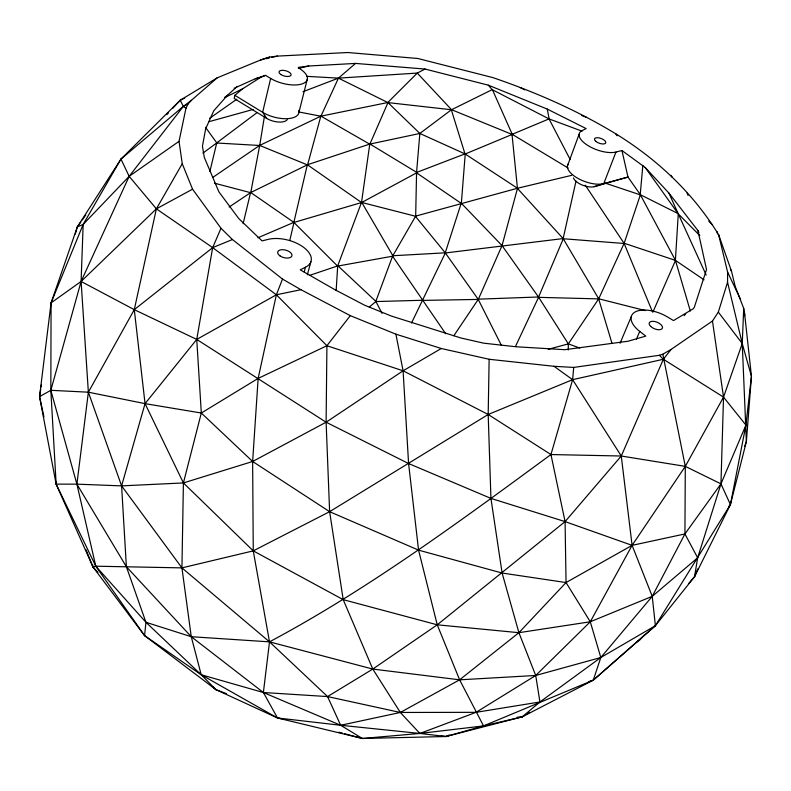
<?xml version="1.0" encoding="UTF-8"?>
<svg xmlns="http://www.w3.org/2000/svg" width="791" height="791" viewBox="0 0 791 791"><rect width="100%" height="100%" fill="white"/><g stroke="black" fill="none" stroke-linecap="round" stroke-linejoin="round"><path stroke-width="1.19" d="M217.238 77.805L191.471 100.269L183.314 106.409L120.964 159.07L83.164 224.397L51.079 302.864L50.832 390.309L56.141 484.132L92.972 566.989L144.575 635.618L215.983 689.673L277.512 717.981L362.377 738.478L445.966 736.52L522.228 716.864L593.28 680.171L655.383 625.691L694.538 576.728L730.419 504.589L746.378 441.586L751.45 376.318L744.578 313.345L743.708 308.401L735.155 286.273L731.527 271.323L718.643 234.729C692.995 192.915 657.351 159.406 615.675 133.748C577.015 110.305 535.448 92.092 492.694 77.558L417.836 58.494L347.783 52.522L277.443 56.102L269.573 57.1L260.704 59.948L217.238 77.805L180.259 100.21L120.964 159.07L77.3 226.958L51.079 302.864L39.55 396.637L56.141 484.132L95.79 566.198L144.575 635.618L201.201 674.753L277.512 717.981L283.445 719.039M441.052 736.075L445.966 736.52L483.548 725.911L593.28 680.171L655.383 625.691L730.419 504.589L745.923 425.083L751.45 376.318L742.245 343.521L727.552 282.229L727.591 272.074L718.643 234.729M344.757 733.781L362.377 738.478L419.883 733.455L483.548 725.911L522.228 716.864L539.927 701.973L600.814 657.519L652.239 596.345L684.927 533.945L685.303 466.374L662.828 354.23L671.114 349.404L712.473 321.027L718.327 312.109L727.552 282.229M662.828 354.23L659.308 355.297L573.712 367.42L554.016 366.302L489.135 359.272L441.299 348.495L395.895 334.178L350.304 315.649L326.91 345.716L326.11 422.216L329.62 511.678L343.215 599.657L372.788 669.067L400.335 712.464L419.883 733.455L445.966 736.52L449.318 734.977M382.063 313.374L375.834 301.361L392.563 256.205L415.671 216.121L517.373 188.278L571.705 175.335M568.245 350.017L568.333 343.877L598.668 298.889L624.168 243.252L675.445 260.387L704.059 279.836M489.135 359.272L488.185 414.484L490.934 498.399L502.117 573.04L518.906 632.691L535.725 675.474L539.927 701.973L476.053 712.335L400.335 712.464L340.654 725.268L277.512 717.981L263.383 692.511L191.264 636.706L126.382 566.732L76.895 484.151L50.832 390.309L81.097 281.458L129.16 176.334L183.314 106.409L188.011 104.007L191.471 100.269M415.671 216.121L416.58 172.29L369.931 144.011L307.63 164.696L250.757 192.529L229.163 207.015M226.335 693.618L215.983 689.673L201.201 674.753L145.93 622.28L95.79 566.198L76.895 484.151L88.365 392.198L81.097 281.458L83.164 224.397L129.16 176.334L179.033 141.332L185.954 108.278L188.011 104.007M743.708 308.401L742.245 343.521L746.378 441.586L744.717 446.164M690.325 311.021L675.395 260.239L678.273 213.857L645.149 167.435L621.953 150.537L615.962 152.05A22.128 9.462 19.8 0 1 587.683 145.386A22.128 9.462 19.8 0 1 582.077 130.614L586.161 128.597L547.253 109.079L488.265 85.151L425.064 69.054L355.555 63.418L308.777 66.009L298.256 67.413L302.241 70.488A23.068 10.154 15.1 0 1 300.867 84.261A23.068 10.154 15.1 0 1 270.66 78.447L265.529 75.372L255.256 78.774L234.166 88.256M336.145 290.653L337.698 265.895L309.439 275.446M675.395 260.239L640.226 194.517L627.965 177.016L621.953 150.537M416.58 172.29L419.843 133.461L451.532 109.682L512.014 134.401L549.033 118.907L582.136 131.197M573.712 367.42L572.615 379.67L550.951 454.548L565.081 521.605L566.04 582.552L590.284 621.775L600.814 657.519L593.28 680.171L588.781 681.654M640.226 194.517L642.836 165.428M144.575 635.618L145.93 622.28L126.382 566.732L121.596 485.882L88.365 392.198L134.282 309.657L156.381 208.844L182.256 163.737L179.033 141.332M182.256 163.737L192.559 189.187L220.986 228.273L232.445 239.525L282.496 279.075L276.366 294.786L258.143 378.414L252.636 461.489L253.258 550.862L269.504 641.857L263.383 692.511L340.654 725.268L362.377 738.478M369.783 144.051L361.517 202.407L337.698 265.895M56.477 481.966L56.141 484.132L76.895 484.151L121.596 485.882L183.413 482.935L252.636 461.489L326.11 422.216L403.094 370.791L441.299 348.495M43.94 416.887L39.55 396.637L40.707 389.409M41.092 386.997L41.478 384.594M337.312 265.825L293.856 222.37L250.757 192.529L259.705 145.465L264.58 115.437M688.921 583.224L694.538 576.728L697.662 557.803L720.957 483.865L745.923 425.083L723.528 397.122L663.372 359.262L659.308 355.297M265.529 75.372L260.595 77.37L242.659 88.78L234.818 95.296L234.225 98.509L266.646 118.383A13.229 6.091 14.9 0 0 287.242 119.639M576.006 181.109L563.143 238.575L598.698 298.78L645.367 310.586M289.803 240.464L293.965 222.548M307.284 164.973L293.856 222.37L257.945 237.755M270.66 78.447L262.642 112.312L266.646 118.383M243.134 223.665L250.549 192.668L214.47 183.186M209.882 171.479L216.754 142.855L257.134 112.549M298.998 112.134L307.412 78.675M220.986 228.273L212.67 247.632L196.741 339.428L201.319 413.021L183.413 482.935L181.93 567.879L191.264 636.706L201.201 674.753L263.383 692.511L327.563 696.574L400.335 712.464L459.611 679.825L518.906 632.691L566.04 582.552L632.098 545.355L684.927 533.945L720.957 483.865L723.528 397.122L712.473 321.027M512.014 134.401L517.462 188.446L502.038 245.596L478.387 299.166L453.846 335.73M307.63 164.696L320.82 116.198L387.798 102.514L417.272 73.079L425.064 69.054M304.189 271.985L305.474 267.229A27.27 14.307 15.2 0 0 303.556 247.286A27.27 14.307 15.2 0 0 268.1 239.386L262.068 240.899L238.773 218.573L218.929 191.906L204.296 157.419L202.447 146.137L205.64 128.893L213.788 110.73L227.492 95.266L237.33 86.367M307.333 274.803L310.893 261.772M75.293 234.067L77.3 226.958L80.85 221.945M624.168 243.252L640.315 194.981M567.434 165.972L579.081 134.361M615.962 152.05L603.77 183.611L594.298 186.666A12.705 5.685 19.9 0 1 582.057 184.975A12.705 5.685 19.9 0 1 573.406 177.916M694.538 576.728L697.781 568.877M620.065 343.274L631.258 316.697M579.773 348.06L568.333 343.877L538.562 297.1L563.291 238.744L623.862 243.46M636.409 339.191L639.731 331.409A26.222 13.042 22.3 0 1 635.44 311.802A26.222 13.042 22.3 0 1 667.693 317.072L673.517 320.573L693.312 308.717L694.35 307.195L706.521 269.464L697.929 230.576L668.968 193.123L645.149 167.435M369.931 144.011L387.976 102.603L451.315 109.741L464.989 153.889L517.304 188.149M671.114 349.404L663.372 359.262L621.271 456.012L565.081 521.605L437.245 624.811L372.788 669.067L327.563 696.574L269.504 641.857L181.93 567.879L121.596 485.882L145.05 403.637L134.282 309.657L81.097 281.458L51.079 302.864M652.812 312.307L675.465 260.526M515.514 346.389L538.622 297.179M411.518 323.015L445.353 252.952L563.143 238.575L517.462 188.446M718.327 312.109L742.245 343.521L723.528 397.122L685.303 466.374L632.098 545.355L590.284 621.775L535.725 675.474L476.053 712.335L419.883 733.455L340.654 725.268L327.563 696.574M82.264 219.947L85.814 214.934M684.156 315.688L685.678 313.78M728.837 506.428L730.419 504.589L720.957 483.865L685.303 466.374L621.271 456.012L550.951 454.548L488.185 414.484L403.094 370.791L326.91 345.716L276.366 294.786L212.67 247.632L156.381 208.844L129.16 176.334L120.964 159.07M643.973 635.193L639.968 639.83L635.875 642.579M166.802 114.646L168.483 112.846M172.685 108.327L180.259 100.21L184.659 98.084M81.097 281.458L156.381 208.844L192.559 189.187M355.555 63.418L338.449 78.131L303.002 91.716M369.348 306.997L375.883 301.559L422.74 300.254L445.689 333.713M224.565 97.501L227.492 95.266M202.891 153.128L216.724 142.944M550.951 454.548C460.055 521.21 369.16 588.623 269.504 641.857L191.264 636.706L145.93 622.28M209.566 118.363L236.835 99.191M212.69 177.491L259.567 145.475L320.82 116.198L299.057 112.006M524.285 715.588L522.228 716.864L517.294 717.21M526.331 714.313L529.416 712.384M39.55 396.637L50.832 390.309L88.365 392.198L145.05 403.637L201.319 413.021L258.143 378.414L326.91 345.716M293.936 222.459L361.744 202.476L416.669 172.834M451.671 109.682L492.2 89.65L549.033 118.907L570.133 159.446M305.474 267.229L300.224 269.82L335.206 289.852L364.621 305.217L391.327 316.044L460.945 338.004L483.766 343.185L515.712 346.735L564.804 349.701L628.163 341.208L645.792 336.096L639.731 331.409M225.04 97.412L242.659 88.78M260.704 59.948L269.573 57.1M77.3 226.958L83.164 224.397M511.945 134.539L465.237 153.978L461.351 203.277L502.038 245.596L538.562 297.1M232.445 239.525L212.67 247.632L134.282 309.657L196.741 339.428L326.11 422.216L408.591 463.546L490.934 498.399L565.081 521.605L632.098 545.355L652.239 596.345L655.383 625.691L600.814 657.519L535.725 675.474L459.611 679.825L372.788 669.067L269.504 641.857M416.659 172.428L464.989 153.889L419.843 133.461L387.976 102.603L338.449 78.131L306.859 76.361M627.965 177.016L594.298 186.666M208.557 121.804L253.11 109.465M548.272 349.296L568.333 343.877M627.975 177.115L603.77 183.611A21.841 9.69 19.9 0 1 577.954 178.41A21.841 9.69 19.9 0 1 568.353 163.777M255.256 78.774L260.595 77.37M265.984 58.722L269.424 57.931M271.709 57.407L277.443 56.102M298.355 68.382L308.777 66.009M663.372 359.262L572.615 379.67L488.185 414.484L329.62 511.678L253.258 550.862L181.93 567.879L95.79 566.198L92.972 566.989L86.081 549.804M370.079 144.031L419.843 133.461M350.304 315.649L300.946 289.704L276.366 294.786L196.741 339.428L145.05 403.637L183.413 482.935L253.258 550.862L343.215 599.657L437.245 624.811L518.906 632.691L590.284 621.775L652.239 596.345L697.662 557.803L684.927 533.945M337.945 266.033L392.563 256.205L422.74 300.254M478.387 299.166L538.364 296.991M423.017 300.392L478.001 299.423M538.839 297.347L598.668 298.889L611.937 343.195M216.744 143.003L259.567 145.475M566.04 582.552L502.117 573.04L418.568 550.14L329.62 511.678L252.636 461.489L201.319 413.021M361.744 202.476L415.562 216.259M338.884 732.219L342.404 733.148M605.55 183.225L640.275 194.853M581.632 115.496L586.22 117.177M259.705 145.465L307.383 164.874M640.285 194.675L678.114 213.6L668.968 193.123M520.29 87.603L524.68 89.867M369.535 144.051L320.938 116.148L338.449 78.131L417.272 73.079L451.532 109.682M282.496 279.075L300.946 289.704M568.067 167.979L512.252 134.341L492.477 89.818M234.818 95.296L262.642 112.312A22.751 10.392 14.9 0 0 287.43 118.67A22.751 10.392 14.9 0 0 298.86 110.364M416.728 172.942L461.163 203.336L445.254 252.823L478.179 299.305L501.454 345.459M307.501 164.815L361.329 202.387M185.954 108.278L183.314 106.409L180.259 100.21M554.016 366.302L572.615 379.67L621.271 456.012L632.098 545.355M212.324 686.479L215.983 689.673M338.212 266.102L375.834 301.361M708.736 221.203L712.177 224.525M699.827 235.599L678.273 213.857L706.195 275.07M97.946 572.457L92.972 566.989L92.606 564.566M488.265 85.151L492.2 89.65M415.562 216.507L445.254 252.823L392.87 255.74L361.853 202.545M205.512 127.321L216.754 142.855M670.887 175.345L672.32 177.352M615.675 133.748L617.069 135.755M585.261 185.153L624.059 243.302L652.229 311.219M483.548 725.911L459.611 679.825L437.245 624.811L418.568 550.14L408.591 463.546L403.094 370.791L395.895 334.178M730.429 269.138L731.527 271.323M727.591 272.074L740.534 299.334M697.929 230.576L698.848 232.544M687.092 193.172L688.051 195.397M547.253 109.079L549.152 118.907M717.061 231.575L717.506 233.948M744.578 313.345L744.628 315.777M595.702 141.263A5.992 2.561 19.8 0 0 605.461 143.339A5.992 2.561 19.8 0 0 599.242 137.931A5.992 2.561 19.8 0 0 595.702 141.263M280.775 74.483A6.249 2.749 15.1 0 0 290.93 75.372A6.249 2.749 15.1 0 0 283.465 70.33A6.249 2.749 15.1 0 0 280.775 74.483M279.965 255.869A7.386 3.876 15.2 0 0 291.859 256.096A7.386 3.876 15.2 0 0 282.664 249.669A7.386 3.876 15.2 0 0 279.965 255.869M650.756 326.456A7.099 3.53 22.3 0 0 662.166 328.631A7.099 3.53 22.3 0 0 654.592 321.482A7.099 3.53 22.3 0 0 650.756 326.456"/></g></svg>
